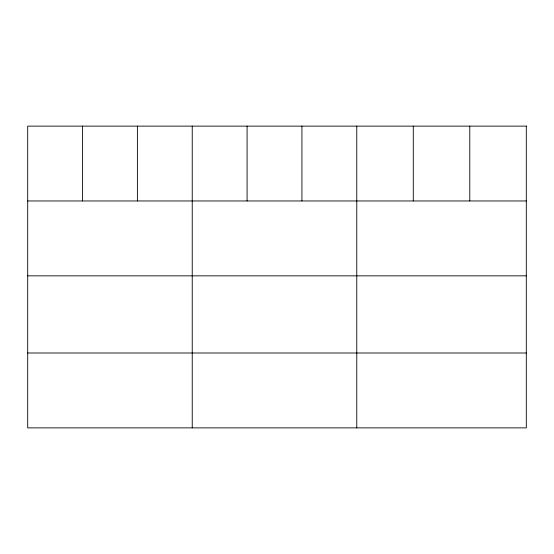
<?xml version="1.0" encoding="UTF-8"?>
<svg xmlns="http://www.w3.org/2000/svg" width="554" height="554" viewBox="0 0 554 554"><rect width="100%" height="100%" fill="white"/><g stroke="black" fill="none" stroke-linecap="round" stroke-linejoin="round"><path stroke-width="0.83" d="M27.7 200.963L526.3 200.963M27.7 275.844L526.3 275.844M27.7 352.995L526.3 352.995M469.792 126.125L469.792 200.963M413.284 126.125L413.284 200.963M356.776 126.125L356.776 427.875M301.93 126.125L301.93 200.963M247.084 126.125L247.084 200.963M192.238 126.125L192.238 427.875M137.392 126.125L137.392 200.963M82.546 126.125L82.546 200.963M526.3 126.125L27.7 126.125L27.7 427.875L526.3 427.875L526.3 126.125"/></g></svg>
